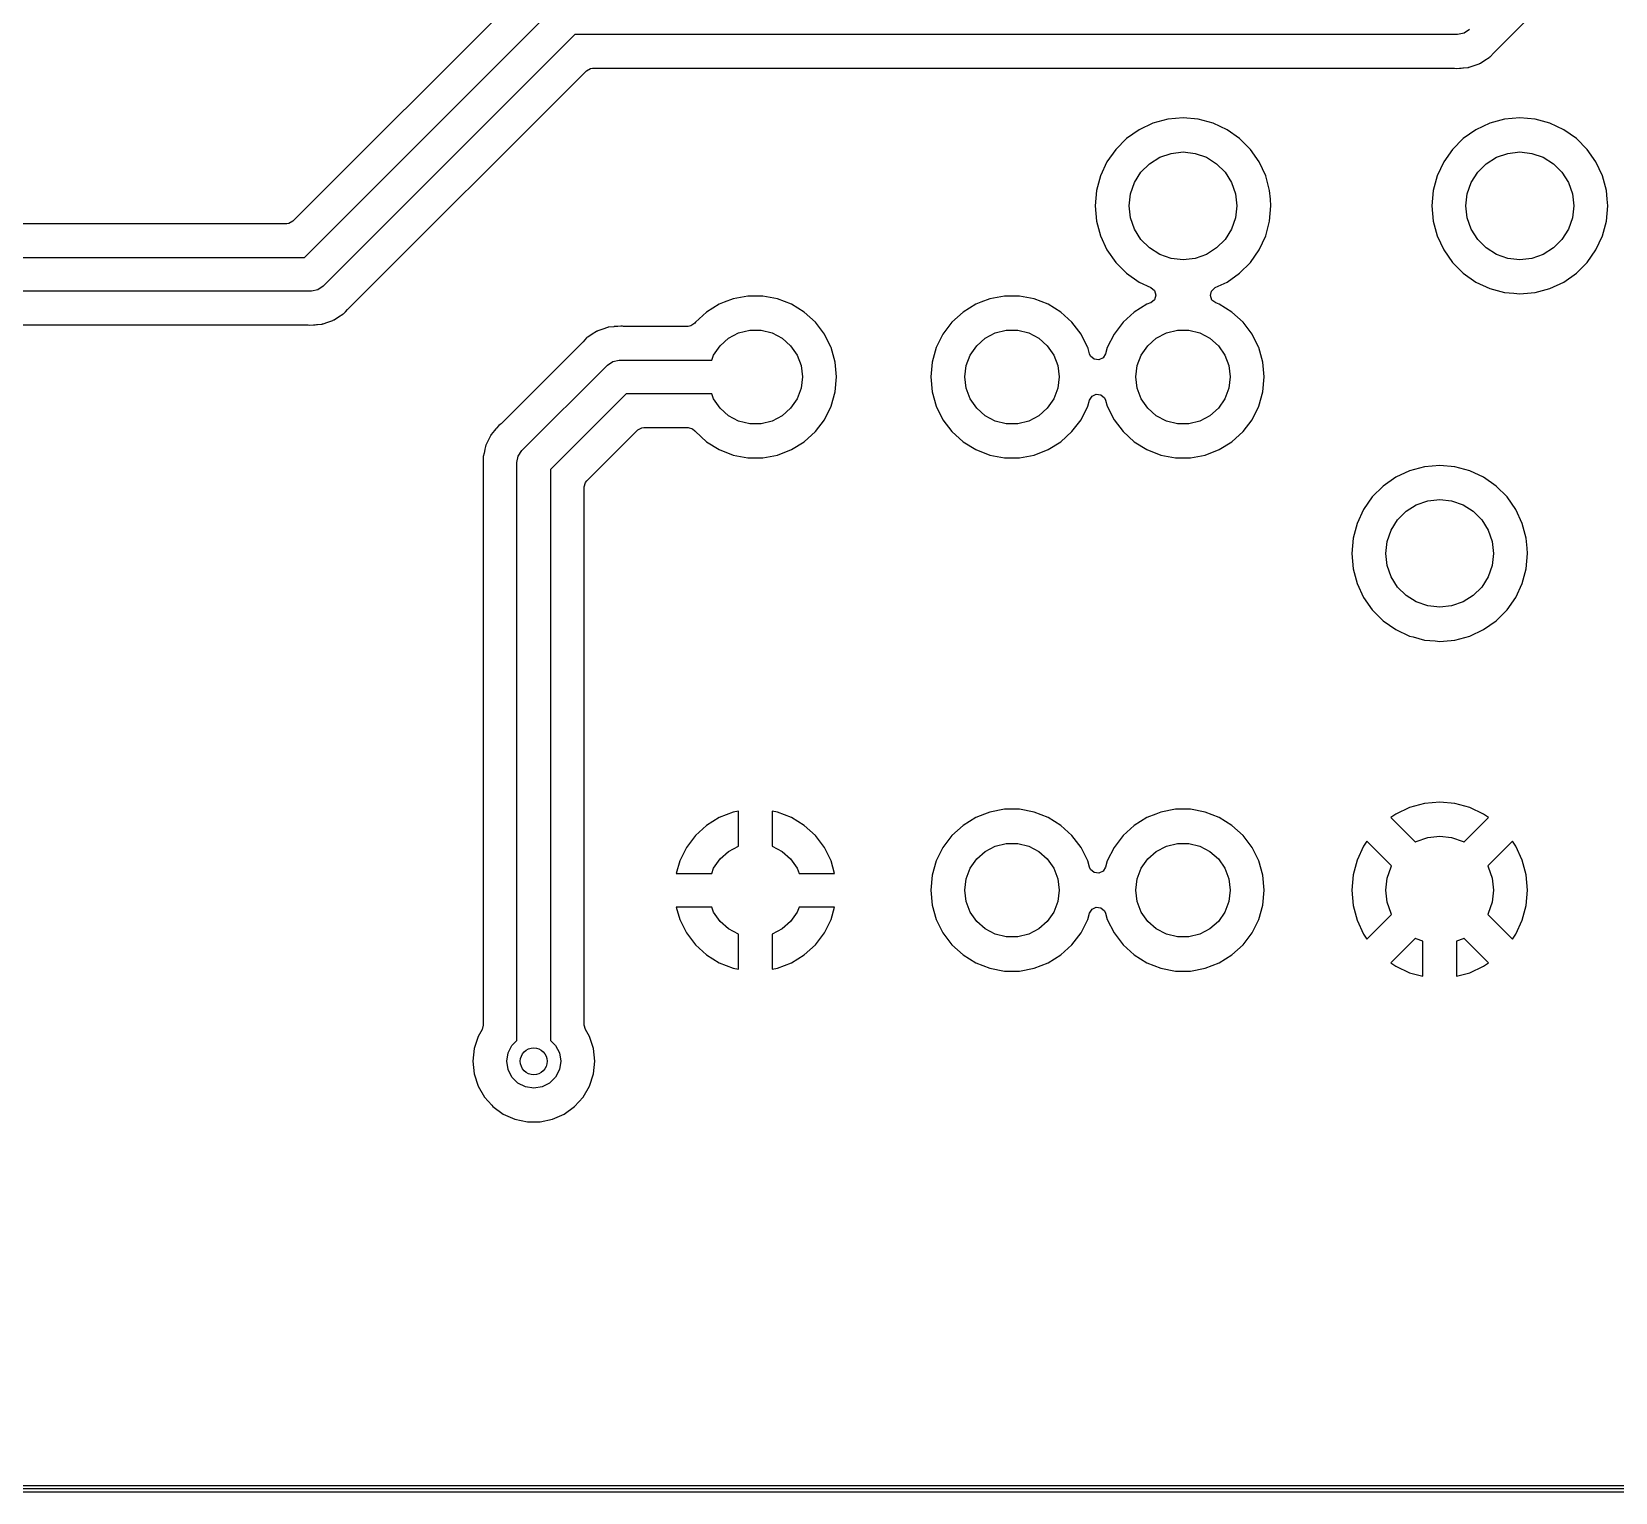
# Model space of a CAD drawing. Extents: x 1.7 to 7.7, y -4.5 to -1.4.
# Drawn here: x 5.587 to 6.512, y -4.502 to -3.648 of the extents above; entities that cross this region are included whole.
import ezdxf

# ---------------------------------------------------------------- set-up
doc = ezdxf.new("R2010")
doc.units = 0
doc.header["$MEASUREMENT"] = 0
doc.layers.add('BLACK', color=7, linetype='CONTINUOUS')

msp = doc.modelspace()

# ---------------------------------------------------------------- linework, layer by layer
at = {"layer": 'BLACK', "linetype": 'CONTINUOUS'}
for p, q in [((5.8788, -3.61941), (5.73919, -3.75902)), ((5.74592, -3.78016), (5.89304, -3.63304)), ((6.4412, -3.66059), (6.47081, -3.63098)), ((6.42696, -3.64696), (6.42377, -3.64909)), ((5.90408, -3.64984), (5.75696, -3.79696)), ((6.42, -3.64984), (5.90408, -3.64984)), ((6.42377, -3.64909), (6.42, -3.64984)), ((6.43335, -3.66658), (6.43588, -3.66492)), ((6.43588, -3.66492), (6.43845, -3.66334)), ((6.43845, -3.66333), (6.43867, -3.66316)), ((6.43845, -3.66334), (6.43845, -3.66333)), ((6.43867, -3.66316), (6.43868, -3.66316)), ((6.43868, -3.66316), (6.43891, -3.66297)), ((6.4389, -3.66297), (6.43912, -3.66279)), ((6.43891, -3.66297), (6.4389, -3.66297)), ((6.43912, -3.66279), (6.4412, -3.66059)), ((5.7712, -3.81059), (5.91081, -3.67098)), ((5.91081, -3.67098), (5.91322, -3.66966)), ((5.91322, -3.66966), (5.91426, -3.66955)), ((5.91426, -3.66955), (6.41749, -3.66955)), ((6.41749, -3.66955), (6.4182, -3.6696)), ((6.4182, -3.6696), (6.41913, -3.66974)), ((6.41913, -3.66974), (6.42118, -3.66956)), ((6.42118, -3.66956), (6.4214, -3.66955)), ((6.4214, -3.66955), (6.42172, -3.66955)), ((6.42172, -3.66955), (6.42218, -3.66949)), ((6.42172, -3.66955), (6.42172, -3.66955)), ((6.42218, -3.66949), (6.423, -3.6694)), ((6.423, -3.6694), (6.42351, -3.66935)), ((6.42351, -3.66935), (6.42602, -3.66913)), ((6.42602, -3.66913), (6.42629, -3.66908)), ((6.42602, -3.66913), (6.42602, -3.66913)), ((6.42629, -3.66908), (6.42658, -3.66901)), ((6.42629, -3.66908), (6.42629, -3.66908)), ((6.42658, -3.66901), (6.42686, -3.66895)), ((6.42658, -3.66901), (6.42658, -3.66901)), ((6.42686, -3.66895), (6.4297, -3.66791)), ((6.42686, -3.66895), (6.42686, -3.66895)), ((6.4297, -3.66791), (6.43257, -3.66696)), ((6.43257, -3.66696), (6.43283, -3.66684)), ((6.43257, -3.66696), (6.43257, -3.66696)), ((6.43283, -3.66684), (6.4331, -3.66671)), ((6.43283, -3.66684), (6.43283, -3.66684)), ((6.4331, -3.66671), (6.43335, -3.66658)), ((6.4331, -3.66671), (6.4331, -3.66671)), ((6.43335, -3.66658), (6.43335, -3.66658)), ((6.24196, -3.7017), (6.23384, -3.70549)), ((6.25061, -3.69938), (6.24196, -3.7017)), ((6.24196, -3.7017), (6.24196, -3.7017)), ((6.25953, -3.6986), (6.25061, -3.69938)), ((6.25061, -3.69938), (6.25061, -3.69938)), ((6.26846, -3.69938), (6.25953, -3.6986)), ((6.25953, -3.6986), (6.25953, -3.6986)), ((6.27711, -3.7017), (6.26846, -3.69938)), ((6.26846, -3.69938), (6.26846, -3.69938)), ((6.26846, -3.69938), (6.26846, -3.69938)), ((6.26846, -3.69938), (6.26846, -3.69938)), ((6.26846, -3.69938), (6.26846, -3.69938)), ((6.28523, -3.70549), (6.27711, -3.7017)), ((6.27711, -3.7017), (6.27711, -3.7017)), ((6.43881, -3.7017), (6.43069, -3.70549)), ((6.44746, -3.69938), (6.43881, -3.7017)), ((6.43881, -3.7017), (6.43881, -3.7017)), ((6.45638, -3.6986), (6.44746, -3.69938)), ((6.44746, -3.69938), (6.44746, -3.69938)), ((6.45639, -3.6986), (6.45638, -3.6986)), ((6.46531, -3.69938), (6.45639, -3.6986)), ((6.47396, -3.7017), (6.46531, -3.69938)), ((6.46531, -3.69938), (6.46531, -3.69938)), ((6.46531, -3.69938), (6.46531, -3.69938)), ((6.46531, -3.69938), (6.46531, -3.69938)), ((6.46531, -3.69938), (6.46531, -3.69938)), ((6.48208, -3.70549), (6.47396, -3.7017)), ((6.47396, -3.7017), (6.47396, -3.7017)), ((6.2265, -3.71063), (6.22016, -3.71696)), ((6.23384, -3.70549), (6.2265, -3.71063)), ((6.23384, -3.70549), (6.23384, -3.70549)), ((6.29257, -3.71063), (6.28523, -3.70549)), ((6.28523, -3.70549), (6.28523, -3.70549)), ((6.29891, -3.71696), (6.29257, -3.71063)), ((6.42335, -3.71063), (6.41701, -3.71696)), ((6.43069, -3.70549), (6.42335, -3.71063)), ((6.43069, -3.70549), (6.43069, -3.70549)), ((6.48942, -3.71063), (6.48208, -3.70549)), ((6.48208, -3.70549), (6.48208, -3.70549)), ((6.49576, -3.71696), (6.48942, -3.71063)), ((6.22016, -3.71696), (6.21502, -3.7243)), ((6.24587, -3.72162), (6.25253, -3.71929)), ((6.25253, -3.71929), (6.25953, -3.7185)), ((6.25953, -3.7185), (6.26654, -3.71929)), ((6.26654, -3.71929), (6.2732, -3.72162)), ((6.30405, -3.7243), (6.29891, -3.71696)), ((6.29891, -3.71696), (6.29891, -3.71696)), ((6.41701, -3.71696), (6.41187, -3.7243)), ((6.44272, -3.72162), (6.44938, -3.71929)), ((6.44938, -3.71929), (6.45639, -3.7185)), ((6.45639, -3.7185), (6.46339, -3.71929)), ((6.46339, -3.71929), (6.47005, -3.72162)), ((6.5009, -3.7243), (6.49576, -3.71696)), ((6.49576, -3.71696), (6.49576, -3.71696)), ((6.21502, -3.7243), (6.21124, -3.73242)), ((6.21502, -3.7243), (6.21502, -3.7243)), ((6.23116, -3.73633), (6.23491, -3.73036)), ((6.23491, -3.73036), (6.2399, -3.72538)), ((6.2399, -3.72538), (6.24587, -3.72162)), ((6.2732, -3.72162), (6.27917, -3.72538)), ((6.27917, -3.72538), (6.28416, -3.73036)), ((6.28416, -3.73036), (6.28791, -3.73633)), ((6.30783, -3.73242), (6.30405, -3.7243)), ((6.41187, -3.7243), (6.40809, -3.73242)), ((6.41187, -3.7243), (6.41187, -3.7243)), ((6.42801, -3.73633), (6.43176, -3.73036)), ((6.43176, -3.73036), (6.43675, -3.72538)), ((6.43675, -3.72538), (6.44272, -3.72162)), ((6.47005, -3.72162), (6.47602, -3.72538)), ((6.47602, -3.72538), (6.48101, -3.73036)), ((6.48101, -3.73036), (6.48476, -3.73633)), ((6.50468, -3.73242), (6.5009, -3.7243)), ((6.21124, -3.73242), (6.20892, -3.74107)), ((6.21124, -3.73242), (6.21124, -3.73242)), ((6.22883, -3.74299), (6.23116, -3.73633)), ((6.28791, -3.73633), (6.29024, -3.74299)), ((6.31015, -3.74108), (6.30783, -3.73242)), ((6.40809, -3.73242), (6.40577, -3.74107)), ((6.40809, -3.73242), (6.40809, -3.73242)), ((6.42568, -3.74299), (6.42801, -3.73633)), ((6.48476, -3.73633), (6.48709, -3.74299)), ((6.507, -3.74108), (6.50468, -3.73242)), ((6.20892, -3.74108), (6.20814, -3.75)), ((6.20892, -3.74107), (6.20892, -3.74108)), ((6.22804, -3.75), (6.22883, -3.74299)), ((6.29024, -3.74299), (6.29103, -3.75)), ((6.31058, -3.74599), (6.31015, -3.74108)), ((6.31092, -3.74989), (6.31058, -3.74599)), ((6.40577, -3.74108), (6.40499, -3.75)), ((6.40577, -3.74107), (6.40577, -3.74108)), ((6.42489, -3.75), (6.42568, -3.74299)), ((6.48709, -3.74299), (6.48788, -3.75)), ((6.50743, -3.74599), (6.507, -3.74108)), ((6.50777, -3.74989), (6.50743, -3.74599)), ((6.20814, -3.75), (6.20814, -3.75)), ((6.20814, -3.75), (6.20892, -3.75892)), ((6.22883, -3.75701), (6.22804, -3.75)), ((6.23116, -3.76367), (6.22883, -3.75701)), ((6.29024, -3.75701), (6.28791, -3.76367)), ((6.29103, -3.75), (6.29024, -3.75701)), ((6.31015, -3.75892), (6.31093, -3.75)), ((6.31093, -3.75), (6.31092, -3.74989)), ((6.31093, -3.75), (6.31093, -3.75)), ((6.40499, -3.75), (6.40499, -3.75)), ((6.40499, -3.75), (6.40577, -3.75892)), ((6.42568, -3.75701), (6.42489, -3.75)), ((6.42801, -3.76367), (6.42568, -3.75701)), ((6.48709, -3.75701), (6.48476, -3.76367)), ((6.48788, -3.75), (6.48709, -3.75701)), ((6.507, -3.75892), (6.50778, -3.75)), ((6.50778, -3.75), (6.50777, -3.74989)), ((5.73574, -3.76045), (5.48156, -3.76045)), ((5.73678, -3.76034), (5.73574, -3.76045)), ((5.73919, -3.75902), (5.73678, -3.76034)), ((6.20892, -3.75892), (6.20892, -3.75893)), ((6.20892, -3.75893), (6.21124, -3.76758)), ((6.23491, -3.76964), (6.23116, -3.76367)), ((6.28791, -3.76367), (6.28416, -3.76964)), ((6.30783, -3.76758), (6.31015, -3.75892)), ((6.40577, -3.75892), (6.40577, -3.75893)), ((6.40577, -3.75893), (6.40809, -3.76758)), ((6.43176, -3.76964), (6.42801, -3.76367)), ((6.48476, -3.76367), (6.48101, -3.76964)), ((6.50468, -3.76758), (6.507, -3.75892)), ((6.21124, -3.76758), (6.21124, -3.76758)), ((6.21124, -3.76758), (6.21502, -3.7757)), ((6.21502, -3.7757), (6.21502, -3.7757)), ((6.21502, -3.7757), (6.22016, -3.78304)), ((6.2399, -3.77462), (6.23491, -3.76964)), ((6.24587, -3.77838), (6.2399, -3.77462)), ((6.27917, -3.77462), (6.2732, -3.77838)), ((6.28416, -3.76964), (6.27917, -3.77462)), ((6.29891, -3.78304), (6.30405, -3.7757)), ((6.30405, -3.7757), (6.30783, -3.76758)), ((6.40809, -3.76758), (6.40809, -3.76758)), ((6.40809, -3.76758), (6.41187, -3.7757)), ((6.41187, -3.7757), (6.41187, -3.7757)), ((6.41187, -3.7757), (6.41701, -3.78304)), ((6.43675, -3.77462), (6.43176, -3.76964)), ((6.44272, -3.77838), (6.43675, -3.77462)), ((6.47602, -3.77462), (6.47005, -3.77838)), ((6.48101, -3.76964), (6.47602, -3.77462)), ((6.49576, -3.78304), (6.5009, -3.7757)), ((6.5009, -3.7757), (6.50468, -3.76758)), ((4.68408, -3.78016), (5.74592, -3.78016)), ((6.22016, -3.78304), (6.2265, -3.78937)), ((6.25253, -3.78071), (6.24587, -3.77838)), ((6.25953, -3.7815), (6.25253, -3.78071)), ((6.26654, -3.78071), (6.25953, -3.7815)), ((6.2732, -3.77838), (6.26654, -3.78071)), ((6.29257, -3.78937), (6.29891, -3.78304)), ((6.41701, -3.78304), (6.42335, -3.78937)), ((6.44938, -3.78071), (6.44272, -3.77838)), ((6.45639, -3.7815), (6.44938, -3.78071)), ((6.46339, -3.78071), (6.45639, -3.7815)), ((6.47005, -3.77838), (6.46339, -3.78071)), ((6.48942, -3.78937), (6.49576, -3.78304)), ((6.2265, -3.78937), (6.2265, -3.78937)), ((6.2265, -3.78937), (6.23384, -3.79451)), ((6.23384, -3.79451), (6.24074, -3.79773)), ((6.27832, -3.79773), (6.28523, -3.79451)), ((6.28523, -3.79451), (6.29257, -3.78937)), ((6.42335, -3.78937), (6.42335, -3.78937)), ((6.42335, -3.78937), (6.43069, -3.79451)), ((6.43069, -3.79451), (6.43881, -3.7983)), ((6.47396, -3.7983), (6.48208, -3.79451)), ((6.48208, -3.79451), (6.48942, -3.78937)), ((5.75, -3.79984), (4.68, -3.79984)), ((5.75377, -3.79909), (5.75, -3.79984)), ((5.75696, -3.79696), (5.75377, -3.79909)), ((5.99654, -3.80435), (5.99138, -3.80635)), ((6.00516, -3.80274), (5.99654, -3.80435)), ((6.01391, -3.80274), (6.00516, -3.80274)), ((6.02252, -3.80435), (6.01391, -3.80274)), ((6.03069, -3.80751), (6.02252, -3.80435)), ((6.14654, -3.80435), (6.14138, -3.80635)), ((6.15515, -3.80274), (6.14654, -3.80435)), ((6.16391, -3.80274), (6.15515, -3.80274)), ((6.17252, -3.80435), (6.16391, -3.80274)), ((6.18069, -3.80751), (6.17252, -3.80435)), ((6.24074, -3.79773), (6.24281, -3.79955)), ((6.24356, -3.8022), (6.24277, -3.80483)), ((6.24281, -3.79955), (6.24356, -3.8022)), ((6.27551, -3.80244), (6.27613, -3.79976)), ((6.27644, -3.80503), (6.27551, -3.80244)), ((6.27613, -3.79976), (6.2781, -3.79784)), ((6.2781, -3.79784), (6.27832, -3.79773)), ((6.43881, -3.7983), (6.44746, -3.80062)), ((6.44746, -3.80062), (6.45296, -3.8011)), ((6.45296, -3.8011), (6.45638, -3.8014)), ((6.45638, -3.8014), (6.45639, -3.8014)), ((6.45639, -3.8014), (6.45862, -3.8012)), ((6.45639, -3.8014), (6.45639, -3.8014)), ((6.45862, -3.8012), (6.46531, -3.80062)), ((6.46531, -3.80062), (6.47396, -3.7983)), ((5.76588, -3.81492), (5.76845, -3.81334)), ((5.76845, -3.81333), (5.76867, -3.81316)), ((5.76845, -3.81334), (5.76845, -3.81333)), ((5.76867, -3.81316), (5.76868, -3.81316)), ((5.76868, -3.81316), (5.76891, -3.81297)), ((5.7689, -3.81297), (5.76912, -3.81279)), ((5.76891, -3.81297), (5.7689, -3.81297)), ((5.76912, -3.81279), (5.76998, -3.81188)), ((5.76912, -3.81279), (5.76912, -3.81279)), ((5.76998, -3.81188), (5.7712, -3.81059)), ((5.98093, -3.81212), (5.97446, -3.81802)), ((5.98838, -3.80751), (5.98093, -3.81212)), ((5.98093, -3.81212), (5.98093, -3.81212)), ((5.99138, -3.80635), (5.98838, -3.80751)), ((5.98838, -3.80751), (5.98838, -3.80751)), ((6.03814, -3.81212), (6.03069, -3.80751)), ((6.03069, -3.80751), (6.03069, -3.80751)), ((6.04461, -3.81802), (6.03814, -3.81212)), ((6.03814, -3.81212), (6.03814, -3.81212)), ((6.13093, -3.81212), (6.12446, -3.81802)), ((6.13838, -3.80751), (6.13093, -3.81212)), ((6.13093, -3.81212), (6.13093, -3.81212)), ((6.14138, -3.80635), (6.13838, -3.80751)), ((6.13838, -3.80751), (6.13838, -3.80751)), ((6.18814, -3.81212), (6.18069, -3.80751)), ((6.18069, -3.80751), (6.18069, -3.80751)), ((6.19461, -3.81802), (6.18814, -3.81212)), ((6.18814, -3.81212), (6.18814, -3.81212)), ((6.23093, -3.81212), (6.22446, -3.81802)), ((6.23838, -3.80751), (6.23093, -3.81212)), ((6.23093, -3.81212), (6.23093, -3.81212)), ((6.24045, -3.80671), (6.23838, -3.80751)), ((6.23838, -3.80751), (6.23838, -3.80751)), ((6.24067, -3.80661), (6.24045, -3.80671)), ((6.24277, -3.80483), (6.24067, -3.80661)), ((6.27862, -3.80671), (6.27644, -3.80503)), ((6.28069, -3.80751), (6.27862, -3.80671)), ((6.28814, -3.81212), (6.28069, -3.80751)), ((6.28069, -3.80751), (6.28069, -3.80751)), ((6.29461, -3.81802), (6.28814, -3.81212)), ((6.28814, -3.81212), (6.28814, -3.81212)), ((4.68043, -3.81955), (5.74749, -3.81955)), ((5.74749, -3.81955), (5.7482, -3.8196)), ((5.7482, -3.8196), (5.74913, -3.81974)), ((5.74913, -3.81974), (5.75118, -3.81956)), ((5.75118, -3.81956), (5.7514, -3.81955)), ((5.7514, -3.81955), (5.75172, -3.81955)), ((5.75172, -3.81955), (5.75218, -3.81949)), ((5.75172, -3.81955), (5.75172, -3.81955)), ((5.75218, -3.81949), (5.753, -3.8194)), ((5.753, -3.8194), (5.75351, -3.81935)), ((5.75351, -3.81935), (5.75602, -3.81913)), ((5.75602, -3.81913), (5.75629, -3.81908)), ((5.75602, -3.81913), (5.75602, -3.81913)), ((5.75629, -3.81908), (5.75658, -3.81901)), ((5.75629, -3.81908), (5.75629, -3.81908)), ((5.75658, -3.81901), (5.75686, -3.81895)), ((5.75658, -3.81901), (5.75658, -3.81901)), ((5.75686, -3.81895), (5.7597, -3.81791)), ((5.75686, -3.81895), (5.75686, -3.81895)), ((5.7597, -3.81791), (5.76257, -3.81696)), ((5.76257, -3.81696), (5.76283, -3.81684)), ((5.76257, -3.81696), (5.76257, -3.81696)), ((5.76283, -3.81684), (5.7631, -3.81671)), ((5.76283, -3.81684), (5.76283, -3.81684)), ((5.7631, -3.81671), (5.76335, -3.81658)), ((5.7631, -3.81671), (5.7631, -3.81671)), ((5.76335, -3.81658), (5.76588, -3.81492)), ((5.76335, -3.81658), (5.76335, -3.81658)), ((5.91743, -3.82304), (5.91717, -3.82316)), ((5.9203, -3.82209), (5.91743, -3.82304)), ((5.91743, -3.82304), (5.91743, -3.82304)), ((5.91743, -3.82304), (5.91743, -3.82304)), ((5.92314, -3.82105), (5.9203, -3.82209)), ((5.92342, -3.82099), (5.92314, -3.82105)), ((5.92371, -3.82092), (5.92342, -3.82099)), ((5.92342, -3.82099), (5.92342, -3.82099)), ((5.92398, -3.82087), (5.92371, -3.82092)), ((5.92371, -3.82092), (5.92371, -3.82092)), ((5.92679, -3.82062), (5.92398, -3.82087)), ((5.927, -3.8206), (5.92679, -3.82062)), ((5.92725, -3.82057), (5.927, -3.8206)), ((5.92828, -3.82045), (5.92725, -3.82057)), ((5.9286, -3.82045), (5.92828, -3.82045)), ((5.92882, -3.82044), (5.9286, -3.82045)), ((5.92909, -3.82042), (5.92882, -3.82044)), ((5.93087, -3.82026), (5.92909, -3.82042)), ((5.9318, -3.8204), (5.93087, -3.82026)), ((5.93251, -3.82045), (5.9318, -3.8204)), ((5.97019, -3.82045), (5.93251, -3.82045)), ((5.97188, -3.82015), (5.97019, -3.82045)), ((5.97409, -3.81851), (5.97188, -3.82015)), ((5.97446, -3.81802), (5.97409, -3.81851)), ((5.99976, -3.82423), (6.00621, -3.82264)), ((6.00621, -3.82264), (6.01286, -3.82264)), ((6.01286, -3.82264), (6.01931, -3.82423)), ((6.04989, -3.82501), (6.04461, -3.81802)), ((6.12446, -3.81802), (6.11918, -3.82501)), ((6.14976, -3.82423), (6.15621, -3.82264)), ((6.15621, -3.82264), (6.16286, -3.82264)), ((6.16286, -3.82264), (6.16931, -3.82423)), ((6.19989, -3.82501), (6.19461, -3.81802)), ((6.22446, -3.81802), (6.21918, -3.82501)), ((6.24976, -3.82423), (6.25621, -3.82264)), ((6.25621, -3.82264), (6.26286, -3.82264)), ((6.26286, -3.82264), (6.26931, -3.82423)), ((6.29989, -3.82501), (6.29461, -3.81802)), ((5.9088, -3.82941), (5.86088, -3.87733)), ((5.91088, -3.82721), (5.9088, -3.82941)), ((5.9111, -3.82703), (5.91088, -3.82721)), ((5.91132, -3.82684), (5.91109, -3.82703)), ((5.91109, -3.82703), (5.9111, -3.82703)), ((5.91133, -3.82684), (5.91132, -3.82684)), ((5.91155, -3.82666), (5.91133, -3.82684)), ((5.91412, -3.82508), (5.91155, -3.82666)), ((5.91665, -3.82342), (5.91412, -3.82508)), ((5.9169, -3.82329), (5.91665, -3.82342)), ((5.91717, -3.82316), (5.9169, -3.82329)), ((5.9169, -3.82329), (5.9169, -3.82329)), ((5.91717, -3.82316), (5.91717, -3.82316)), ((5.98513, -3.83719), (5.98891, -3.83172)), ((5.98891, -3.83172), (5.99388, -3.82732)), ((5.99388, -3.82732), (5.99976, -3.82423)), ((6.01931, -3.82423), (6.02519, -3.82732)), ((6.02519, -3.82732), (6.03016, -3.83172)), ((6.03016, -3.83172), (6.03394, -3.83719)), ((6.05366, -3.83259), (6.04989, -3.82501)), ((6.04989, -3.82501), (6.04989, -3.82501)), ((6.11918, -3.82501), (6.11527, -3.83285)), ((6.11918, -3.82501), (6.11918, -3.82501)), ((6.13513, -3.83719), (6.13891, -3.83172)), ((6.13891, -3.83172), (6.14388, -3.82732)), ((6.14388, -3.82732), (6.14976, -3.82423)), ((6.16931, -3.82423), (6.17519, -3.82732)), ((6.17519, -3.82732), (6.18016, -3.83172)), ((6.18016, -3.83172), (6.18394, -3.83719)), ((6.20366, -3.83259), (6.19989, -3.82501)), ((6.19989, -3.82501), (6.19989, -3.82501)), ((6.21918, -3.82501), (6.21527, -3.83285)), ((6.21918, -3.82501), (6.21918, -3.82501)), ((6.23513, -3.83719), (6.23891, -3.83172)), ((6.23891, -3.83172), (6.24388, -3.82732)), ((6.24388, -3.82732), (6.24976, -3.82423)), ((6.26931, -3.82423), (6.27519, -3.82732)), ((6.27519, -3.82732), (6.28016, -3.83172)), ((6.28016, -3.83172), (6.28394, -3.83719)), ((6.30366, -3.83259), (6.29989, -3.82501)), ((6.29989, -3.82501), (6.29989, -3.82501)), ((5.92304, -3.84304), (5.92623, -3.84091)), ((5.92623, -3.84091), (5.93, -3.84016)), ((5.93, -3.84016), (5.98401, -3.84016)), ((5.98401, -3.84016), (5.98513, -3.83719)), ((6.03394, -3.83719), (6.03629, -3.8434)), ((6.0538, -3.83285), (6.05366, -3.83259)), ((6.05619, -3.84128), (6.0538, -3.83285)), ((6.057, -3.85), (6.05619, -3.84128)), ((6.11288, -3.84128), (6.11207, -3.85)), ((6.11527, -3.83285), (6.11288, -3.84128)), ((6.11288, -3.84128), (6.11288, -3.84128)), ((6.11527, -3.83285), (6.11527, -3.83285)), ((6.13278, -3.8434), (6.13513, -3.83719)), ((6.18394, -3.83719), (6.18629, -3.8434)), ((6.2038, -3.83285), (6.20366, -3.83259)), ((6.20397, -3.83345), (6.2038, -3.83285)), ((6.20484, -3.83652), (6.20397, -3.83345)), ((6.20545, -3.83786), (6.20484, -3.83652)), ((6.20754, -3.83964), (6.20545, -3.83786)), ((6.21027, -3.84001), (6.20754, -3.83964)), ((6.21276, -3.83885), (6.21027, -3.84001)), ((6.21423, -3.83652), (6.21276, -3.83885)), ((6.21527, -3.83285), (6.21423, -3.83652)), ((6.21527, -3.83285), (6.21527, -3.83285)), ((6.23278, -3.8434), (6.23513, -3.83719)), ((6.28394, -3.83719), (6.28629, -3.8434)), ((6.3038, -3.83285), (6.30366, -3.83259)), ((6.30619, -3.84128), (6.3038, -3.83285)), ((6.307, -3.85), (6.30619, -3.84128)), ((5.87304, -3.89304), (5.92304, -3.84304)), ((6.03629, -3.8434), (6.03709, -3.85)), ((6.03709, -3.85), (6.03629, -3.8566)), ((6.05619, -3.85872), (6.057, -3.85)), ((6.11207, -3.85), (6.11207, -3.85)), ((6.11207, -3.85), (6.11288, -3.85872)), ((6.13198, -3.85), (6.13278, -3.8434)), ((6.13278, -3.8566), (6.13198, -3.85)), ((6.18629, -3.8434), (6.18709, -3.85)), ((6.18709, -3.85), (6.18629, -3.8566)), ((6.23198, -3.85), (6.23278, -3.8434)), ((6.23278, -3.8566), (6.23198, -3.85)), ((6.28629, -3.8434), (6.28709, -3.85)), ((6.28709, -3.85), (6.28629, -3.8566)), ((6.30619, -3.85872), (6.307, -3.85)), ((5.93408, -3.85984), (5.88984, -3.90408)), ((5.98401, -3.85984), (5.93408, -3.85984)), ((5.98513, -3.86281), (5.98401, -3.85984)), ((6.03629, -3.8566), (6.03394, -3.86281)), ((6.0538, -3.86715), (6.05619, -3.85872)), ((6.11288, -3.85872), (6.11288, -3.85872)), ((6.11288, -3.85872), (6.11527, -3.86715)), ((6.13513, -3.86281), (6.13278, -3.8566)), ((6.18629, -3.8566), (6.18394, -3.86281)), ((6.20631, -3.86115), (6.2088, -3.85999)), ((6.2088, -3.85999), (6.21153, -3.86036)), ((6.23513, -3.86281), (6.23278, -3.8566)), ((6.28629, -3.8566), (6.28394, -3.86281)), ((6.3038, -3.86715), (6.30619, -3.85872)), ((5.98891, -3.86828), (5.98513, -3.86281)), ((5.99388, -3.87268), (5.98891, -3.86828)), ((6.03016, -3.86828), (6.02519, -3.87268)), ((6.03394, -3.86281), (6.03016, -3.86828)), ((6.04989, -3.87499), (6.0538, -3.86715)), ((6.11527, -3.86715), (6.11527, -3.86715)), ((6.11527, -3.86715), (6.11918, -3.87499)), ((6.13891, -3.86828), (6.13513, -3.86281)), ((6.14388, -3.87268), (6.13891, -3.86828)), ((6.18016, -3.86828), (6.17519, -3.87268)), ((6.18394, -3.86281), (6.18016, -3.86828)), ((6.19989, -3.87499), (6.2038, -3.86715)), ((6.2038, -3.86715), (6.20484, -3.86348)), ((6.20484, -3.86348), (6.20631, -3.86115)), ((6.21153, -3.86036), (6.21362, -3.86214)), ((6.21362, -3.86214), (6.21423, -3.86348)), ((6.21423, -3.86348), (6.21527, -3.86715)), ((6.21527, -3.86715), (6.21527, -3.86715)), ((6.21527, -3.86715), (6.21918, -3.87499)), ((6.23891, -3.86828), (6.23513, -3.86281)), ((6.24388, -3.87268), (6.23891, -3.86828)), ((6.28016, -3.86828), (6.27519, -3.87268)), ((6.28394, -3.86281), (6.28016, -3.86828)), ((6.29989, -3.87499), (6.3038, -3.86715)), ((5.85959, -3.87836), (5.85826, -3.87994)), ((5.86034, -3.8778), (5.85959, -3.87836)), ((5.86088, -3.87733), (5.86034, -3.8778)), ((5.99976, -3.87577), (5.99388, -3.87268)), ((6.00621, -3.87736), (5.99976, -3.87577)), ((6.01286, -3.87736), (6.00621, -3.87736)), ((6.01931, -3.87577), (6.01286, -3.87736)), ((6.02519, -3.87268), (6.01931, -3.87577)), ((6.04461, -3.88198), (6.04989, -3.87499)), ((6.11918, -3.87499), (6.11918, -3.87499)), ((6.11918, -3.87499), (6.12446, -3.88198)), ((6.14976, -3.87577), (6.14388, -3.87268)), ((6.15621, -3.87736), (6.14976, -3.87577)), ((6.16286, -3.87736), (6.15621, -3.87736)), ((6.16931, -3.87577), (6.16286, -3.87736)), ((6.17519, -3.87268), (6.16931, -3.87577)), ((6.19461, -3.88198), (6.19989, -3.87499)), ((6.21918, -3.87499), (6.21918, -3.87499)), ((6.21918, -3.87499), (6.22446, -3.88198)), ((6.24976, -3.87577), (6.24388, -3.87268)), ((6.25621, -3.87736), (6.24976, -3.87577)), ((6.26286, -3.87736), (6.25621, -3.87736)), ((6.26931, -3.87577), (6.26286, -3.87736)), ((6.27519, -3.87268), (6.26931, -3.87577)), ((6.29461, -3.88198), (6.29989, -3.87499)), ((5.8534, -3.88712), (5.85205, -3.88983)), ((5.85468, -3.88438), (5.8534, -3.88712)), ((5.85483, -3.88414), (5.85468, -3.88438)), ((5.85499, -3.88389), (5.85483, -3.88414)), ((5.85483, -3.88414), (5.85483, -3.88414)), ((5.85515, -3.88365), (5.85499, -3.88389)), ((5.85499, -3.88389), (5.85499, -3.88389)), ((5.85709, -3.88134), (5.85515, -3.88365)), ((5.85789, -3.88032), (5.85709, -3.88134)), ((5.85812, -3.88009), (5.85789, -3.88032)), ((5.85826, -3.87994), (5.85812, -3.88009)), ((5.91098, -3.91081), (5.94081, -3.88098)), ((5.94081, -3.88098), (5.94322, -3.87966)), ((5.94322, -3.87966), (5.94426, -3.87955)), ((5.94426, -3.87955), (5.97019, -3.87955)), ((5.97019, -3.87955), (5.97283, -3.88032)), ((5.97283, -3.88032), (5.97409, -3.88149)), ((5.97409, -3.88149), (5.97446, -3.88198)), ((5.97446, -3.88198), (5.98093, -3.88788)), ((6.03814, -3.88788), (6.04461, -3.88198)), ((6.12446, -3.88198), (6.13093, -3.88788)), ((6.18814, -3.88788), (6.19461, -3.88198)), ((6.22446, -3.88198), (6.23093, -3.88788)), ((6.28814, -3.88788), (6.29461, -3.88198)), ((5.85039, -3.89712), (5.85036, -3.89741)), ((5.85042, -3.89683), (5.85039, -3.89712)), ((5.85039, -3.89712), (5.85039, -3.89712)), ((5.85045, -3.89655), (5.85042, -3.89683)), ((5.85042, -3.89683), (5.85042, -3.89683)), ((5.85094, -3.89451), (5.85045, -3.89655)), ((5.85115, -3.8936), (5.85094, -3.89451)), ((5.85146, -3.89212), (5.85115, -3.8936)), ((5.85176, -3.89064), (5.85146, -3.89212)), ((5.85185, -3.89037), (5.85176, -3.89064)), ((5.85195, -3.89009), (5.85185, -3.89037)), ((5.85185, -3.89037), (5.85185, -3.89037)), ((5.85205, -3.88983), (5.85195, -3.89009)), ((5.85195, -3.89009), (5.85195, -3.89009)), ((5.87016, -3.9), (5.87091, -3.89623)), ((5.87091, -3.89623), (5.87304, -3.89304)), ((5.98093, -3.88788), (5.98093, -3.88788)), ((5.98093, -3.88788), (5.98838, -3.89249)), ((5.98838, -3.89249), (5.98838, -3.89249)), ((5.98838, -3.89249), (5.98838, -3.89249)), ((5.98838, -3.89249), (5.99654, -3.89565)), ((5.99654, -3.89565), (6.00516, -3.89726)), ((6.01391, -3.89726), (6.02252, -3.89565)), ((6.02252, -3.89565), (6.03069, -3.89249)), ((6.03069, -3.89249), (6.03814, -3.88788)), ((6.13093, -3.88788), (6.13093, -3.88788)), ((6.13093, -3.88788), (6.13838, -3.89249)), ((6.13838, -3.89249), (6.13838, -3.89249)), ((6.13838, -3.89249), (6.13838, -3.89249)), ((6.13838, -3.89249), (6.14654, -3.89565)), ((6.14654, -3.89565), (6.15515, -3.89726)), ((6.16391, -3.89726), (6.17252, -3.89565)), ((6.17252, -3.89565), (6.18069, -3.89249)), ((6.18069, -3.89249), (6.18814, -3.88788)), ((6.23093, -3.88788), (6.23093, -3.88788)), ((6.23093, -3.88788), (6.23838, -3.89249)), ((6.23838, -3.89249), (6.23838, -3.89249)), ((6.23838, -3.89249), (6.23838, -3.89249)), ((6.23838, -3.89249), (6.24654, -3.89565)), ((6.24654, -3.89565), (6.25516, -3.89726)), ((6.26391, -3.89726), (6.27252, -3.89565)), ((6.27252, -3.89565), (6.28069, -3.89249)), ((6.28069, -3.89249), (6.28814, -3.88788)), ((5.85036, -3.89741), (5.85045, -3.90043)), ((5.85045, -3.90043), (5.85045, -4.22896)), ((5.87016, -4.23785), (5.87016, -3.9)), ((5.88984, -3.90408), (5.88984, -4.23785)), ((6.00516, -3.89726), (6.00516, -3.89726)), ((6.00516, -3.89726), (6.01391, -3.89726)), ((6.01391, -3.89726), (6.01391, -3.89726)), ((6.15515, -3.89726), (6.15516, -3.89726)), ((6.15516, -3.89726), (6.16391, -3.89726)), ((6.16391, -3.89726), (6.16391, -3.89726)), ((6.25516, -3.89726), (6.25516, -3.89726)), ((6.25516, -3.89726), (6.26391, -3.89726)), ((6.26391, -3.89726), (6.26391, -3.89726)), ((6.39196, -3.90485), (6.38384, -3.90864)), ((6.40061, -3.90253), (6.39196, -3.90485)), ((6.39196, -3.90485), (6.39196, -3.90485)), ((6.40953, -3.90175), (6.40061, -3.90253)), ((6.40061, -3.90253), (6.40061, -3.90253)), ((6.41846, -3.90253), (6.40953, -3.90175)), ((6.40953, -3.90175), (6.40953, -3.90175)), ((6.42711, -3.90485), (6.41846, -3.90253)), ((6.41846, -3.90253), (6.41846, -3.90253)), ((6.41846, -3.90253), (6.41846, -3.90253)), ((6.41846, -3.90253), (6.41846, -3.90253)), ((6.41846, -3.90253), (6.41846, -3.90253)), ((6.43523, -3.90864), (6.42711, -3.90485)), ((6.42711, -3.90485), (6.42711, -3.90485)), ((5.90955, -3.91426), (5.91032, -3.91162)), ((5.90955, -3.95315), (5.90955, -3.91426)), ((5.91032, -3.91162), (5.91098, -3.91081)), ((6.3765, -3.91378), (6.37016, -3.92011)), ((6.38384, -3.90864), (6.3765, -3.91378)), ((6.38384, -3.90864), (6.38384, -3.90864)), ((6.44257, -3.91378), (6.43523, -3.90864)), ((6.43523, -3.90864), (6.43523, -3.90864)), ((6.44891, -3.92011), (6.44257, -3.91378)), ((6.37016, -3.92011), (6.36502, -3.92745)), ((6.3899, -3.92853), (6.39587, -3.92477)), ((6.39587, -3.92477), (6.40253, -3.92244)), ((6.40253, -3.92244), (6.40953, -3.92165)), ((6.40953, -3.92165), (6.41654, -3.92244)), ((6.41654, -3.92244), (6.4232, -3.92477)), ((6.4232, -3.92477), (6.42917, -3.92853)), ((6.45405, -3.92745), (6.44891, -3.92011)), ((6.44891, -3.92011), (6.44891, -3.92011)), ((6.36502, -3.92745), (6.36124, -3.93557)), ((6.36502, -3.92745), (6.36502, -3.92745)), ((6.38116, -3.93948), (6.38491, -3.93351)), ((6.38491, -3.93351), (6.3899, -3.92853)), ((6.42917, -3.92853), (6.43416, -3.93351)), ((6.43416, -3.93351), (6.43791, -3.93948)), ((6.45783, -3.93557), (6.45405, -3.92745)), ((6.36124, -3.93557), (6.35892, -3.94422)), ((6.36124, -3.93557), (6.36124, -3.93557)), ((6.37883, -3.94614), (6.38116, -3.93948)), ((6.43791, -3.93948), (6.44024, -3.94614)), ((6.46015, -3.94422), (6.45783, -3.93557)), ((6.35892, -3.94422), (6.35814, -3.95315)), ((6.35892, -3.94422), (6.35892, -3.94422)), ((6.37804, -3.95315), (6.37883, -3.94614)), ((6.44024, -3.94614), (6.44103, -3.95315)), ((6.46066, -3.95), (6.46015, -3.94422)), ((6.46093, -3.95315), (6.46066, -3.95)), ((5.90955, -4.14016), (5.90955, -3.95315)), ((6.35814, -3.95315), (6.35814, -3.95315)), ((6.35814, -3.95315), (6.35892, -3.96207)), ((6.37883, -3.96016), (6.37804, -3.95315)), ((6.38116, -3.96682), (6.37883, -3.96016)), ((6.44024, -3.96016), (6.43791, -3.96682)), ((6.44103, -3.95315), (6.44024, -3.96016)), ((6.46015, -3.96207), (6.46093, -3.95315)), ((6.35892, -3.96207), (6.35892, -3.96207)), ((6.35892, -3.96207), (6.36124, -3.97073)), ((6.36124, -3.97073), (6.36124, -3.97073)), ((6.36124, -3.97073), (6.36502, -3.97885)), ((6.38491, -3.97279), (6.38116, -3.96682)), ((6.43791, -3.96682), (6.43416, -3.97279)), ((6.45405, -3.97885), (6.45783, -3.97073)), ((6.45783, -3.97073), (6.46015, -3.96207)), ((6.36502, -3.97885), (6.36502, -3.97885)), ((6.36502, -3.97885), (6.37016, -3.98619)), ((6.3899, -3.97777), (6.38491, -3.97279)), ((6.39587, -3.98153), (6.3899, -3.97777)), ((6.42917, -3.97777), (6.4232, -3.98153)), ((6.43416, -3.97279), (6.42917, -3.97777)), ((6.44891, -3.98619), (6.45405, -3.97885)), ((6.37016, -3.98619), (6.3765, -3.99252)), ((6.40253, -3.98386), (6.39587, -3.98153)), ((6.40953, -3.98465), (6.40253, -3.98386)), ((6.41654, -3.98386), (6.40953, -3.98465)), ((6.4232, -3.98153), (6.41654, -3.98386)), ((6.44257, -3.99252), (6.44891, -3.98619)), ((6.3765, -3.99252), (6.3765, -3.99252)), ((6.3765, -3.99252), (6.38384, -3.99766)), ((6.38384, -3.99766), (6.39196, -4.00145)), ((6.42711, -4.00145), (6.43523, -3.99766)), ((6.43523, -3.99766), (6.44257, -3.99252)), ((6.39196, -4.00145), (6.39196, -4.00145)), ((6.39196, -4.00145), (6.39196, -4.00145)), ((6.39196, -4.00145), (6.39404, -4.002)), ((6.39404, -4.002), (6.40061, -4.00377)), ((6.40061, -4.00377), (6.40698, -4.00432)), ((6.40698, -4.00432), (6.40953, -4.00455)), ((6.40953, -4.00455), (6.41182, -4.00435)), ((6.40953, -4.00455), (6.40953, -4.00455)), ((6.40953, -4.00455), (6.40953, -4.00455)), ((6.41182, -4.00435), (6.41846, -4.00377)), ((6.41846, -4.00377), (6.42711, -4.00145)), ((6.40061, -4.0994), (6.39196, -4.10172)), ((6.40953, -4.09862), (6.40061, -4.0994)), ((6.40061, -4.0994), (6.40061, -4.0994)), ((6.41846, -4.0994), (6.40953, -4.09862)), ((6.40953, -4.09862), (6.40953, -4.09862)), ((6.42711, -4.10172), (6.41846, -4.0994)), ((6.41846, -4.0994), (6.41846, -4.0994)), ((5.98839, -4.10753), (5.98094, -4.11214)), ((5.99655, -4.10436), (5.98839, -4.10753)), ((5.98839, -4.10753), (5.98839, -4.10753)), ((5.99969, -4.10378), (5.99655, -4.10436)), ((5.99969, -4.12427), (5.99969, -4.10378)), ((6.02252, -4.10436), (6.01938, -4.10378)), ((6.01938, -4.10378), (6.01938, -4.12427)), ((6.03068, -4.10753), (6.02252, -4.10436)), ((6.03813, -4.11214), (6.03068, -4.10753)), ((6.03068, -4.10753), (6.03068, -4.10753)), ((6.13838, -4.10751), (6.13093, -4.11212)), ((6.14355, -4.10551), (6.13838, -4.10751)), ((6.13838, -4.10751), (6.13838, -4.10751)), ((6.14654, -4.10435), (6.14355, -4.10551)), ((6.15515, -4.10274), (6.14654, -4.10435)), ((6.16391, -4.10274), (6.15515, -4.10274)), ((6.17252, -4.10435), (6.16391, -4.10274)), ((6.18069, -4.10751), (6.17252, -4.10435)), ((6.18814, -4.11212), (6.18069, -4.10751)), ((6.18069, -4.10751), (6.18069, -4.10751)), ((6.23838, -4.10751), (6.23093, -4.11212)), ((6.24355, -4.10551), (6.23838, -4.10751)), ((6.23838, -4.10751), (6.23838, -4.10751)), ((6.24654, -4.10435), (6.24355, -4.10551)), ((6.25516, -4.10274), (6.24654, -4.10435)), ((6.26391, -4.10274), (6.25516, -4.10274)), ((6.27252, -4.10435), (6.26391, -4.10274)), ((6.28069, -4.10751), (6.27252, -4.10435)), ((6.28814, -4.11212), (6.28069, -4.10751)), ((6.28069, -4.10751), (6.28069, -4.10751)), ((6.38385, -4.10551), (6.38097, -4.10752)), ((6.38097, -4.10752), (6.38097, -4.10752)), ((6.38097, -4.10752), (6.39538, -4.12193)), ((6.39196, -4.10172), (6.38385, -4.10551)), ((6.39196, -4.10172), (6.39196, -4.10172)), ((6.42369, -4.12193), (6.4381, -4.10752)), ((6.43522, -4.10551), (6.42711, -4.10172)), ((6.42711, -4.10172), (6.42711, -4.10172)), ((6.4381, -4.10752), (6.43522, -4.10551)), ((6.43522, -4.10551), (6.43522, -4.10551)), ((6.4381, -4.10752), (6.4381, -4.10752)), ((5.97447, -4.11804), (5.96919, -4.12502)), ((5.98094, -4.11214), (5.97447, -4.11804)), ((6.0446, -4.11804), (6.03813, -4.11214)), ((6.04987, -4.12502), (6.0446, -4.11804)), ((6.12446, -4.11802), (6.11918, -4.12501)), ((6.13093, -4.11212), (6.12446, -4.11802)), ((6.13093, -4.11212), (6.13093, -4.11212)), ((6.19461, -4.11802), (6.18814, -4.11212)), ((6.18814, -4.11212), (6.18814, -4.11212)), ((6.19989, -4.12501), (6.19461, -4.11802)), ((6.22446, -4.11802), (6.21918, -4.12501)), ((6.23093, -4.11212), (6.22446, -4.11802)), ((6.23093, -4.11212), (6.23093, -4.11212)), ((6.29461, -4.11802), (6.28814, -4.11212)), ((6.28814, -4.11212), (6.28814, -4.11212)), ((6.29989, -4.12501), (6.29461, -4.11802)), ((6.39587, -4.12162), (6.40253, -4.11929)), ((6.40253, -4.11929), (6.40953, -4.1185)), ((6.40953, -4.1185), (6.41654, -4.11929)), ((6.41654, -4.11929), (6.4232, -4.12162)), ((5.96919, -4.12502), (5.96529, -4.13286)), ((5.98891, -4.13172), (5.99388, -4.12732)), ((5.99388, -4.12732), (5.99969, -4.12427)), ((6.01938, -4.12427), (6.02519, -4.12732)), ((6.02519, -4.12732), (6.03016, -4.13172)), ((6.05378, -4.13286), (6.04987, -4.12502)), ((6.11918, -4.12501), (6.11527, -4.13285)), ((6.11918, -4.12501), (6.11918, -4.12501)), ((6.13891, -4.13172), (6.14388, -4.12732)), ((6.14388, -4.12732), (6.14976, -4.12423)), ((6.14976, -4.12423), (6.15621, -4.12264)), ((6.15621, -4.12264), (6.16286, -4.12264)), ((6.16286, -4.12264), (6.16931, -4.12423)), ((6.16931, -4.12423), (6.17519, -4.12732)), ((6.17519, -4.12732), (6.18016, -4.13172)), ((6.2038, -4.13285), (6.19989, -4.12501)), ((6.19989, -4.12501), (6.19989, -4.12501)), ((6.21918, -4.12501), (6.21527, -4.13285)), ((6.21918, -4.12501), (6.21918, -4.12501)), ((6.23891, -4.13172), (6.24388, -4.12732)), ((6.24388, -4.12732), (6.24976, -4.12423)), ((6.24976, -4.12423), (6.25621, -4.12264)), ((6.25621, -4.12264), (6.26286, -4.12264)), ((6.26286, -4.12264), (6.26931, -4.12423)), ((6.26931, -4.12423), (6.27519, -4.12732)), ((6.27519, -4.12732), (6.28016, -4.13172)), ((6.3038, -4.13285), (6.29989, -4.12501)), ((6.29989, -4.12501), (6.29989, -4.12501)), ((6.36504, -4.12431), (6.36126, -4.13243)), ((6.36705, -4.12144), (6.36504, -4.12431)), ((6.38146, -4.13585), (6.36705, -4.12144)), ((6.36705, -4.12144), (6.36705, -4.12144)), ((6.39538, -4.12193), (6.39587, -4.12162)), ((6.4232, -4.12162), (6.42369, -4.12193)), ((6.45202, -4.12144), (6.43761, -4.13585)), ((6.45403, -4.12431), (6.45202, -4.12144)), ((6.45202, -4.12144), (6.45202, -4.12144)), ((6.45781, -4.13243), (6.45403, -4.12431)), ((6.45403, -4.12431), (6.45403, -4.12431)), ((5.96529, -4.13286), (5.96322, -4.14016)), ((5.98401, -4.14016), (5.98513, -4.13719)), ((5.98513, -4.13719), (5.98891, -4.13172)), ((6.03016, -4.13172), (6.03394, -4.13719)), ((6.03394, -4.13719), (6.03506, -4.14016)), ((6.05585, -4.14016), (6.05378, -4.13286)), ((6.11527, -4.13285), (6.11288, -4.14128)), ((6.11527, -4.13285), (6.11527, -4.13285)), ((6.13278, -4.1434), (6.13513, -4.13719)), ((6.13513, -4.13719), (6.13891, -4.13172)), ((6.18016, -4.13172), (6.18394, -4.13719)), ((6.18394, -4.13719), (6.18629, -4.1434)), ((6.20484, -4.13652), (6.2038, -4.13285)), ((6.2038, -4.13285), (6.2038, -4.13285)), ((6.2038, -4.13285), (6.2038, -4.13285)), ((6.20545, -4.13786), (6.20484, -4.13652)), ((6.21423, -4.13652), (6.21276, -4.13885)), ((6.21527, -4.13285), (6.21423, -4.13652)), ((6.21527, -4.13285), (6.21527, -4.13285)), ((6.23278, -4.1434), (6.23513, -4.13719)), ((6.23513, -4.13719), (6.23891, -4.13172)), ((6.28016, -4.13172), (6.28394, -4.13719)), ((6.28394, -4.13719), (6.28629, -4.1434)), ((6.30619, -4.14128), (6.3038, -4.13285)), ((6.3038, -4.13285), (6.3038, -4.13285)), ((6.36126, -4.13243), (6.35894, -4.14108)), ((6.36126, -4.13243), (6.36126, -4.13243)), ((6.37883, -4.14299), (6.38116, -4.13633)), ((6.38116, -4.13633), (6.38146, -4.13585)), ((6.43761, -4.13585), (6.43791, -4.13633)), ((6.43791, -4.13633), (6.44024, -4.14299)), ((6.46013, -4.14108), (6.45781, -4.13243)), ((6.45781, -4.13243), (6.45781, -4.13243)), ((5.90955, -4.15115), (5.90955, -4.14016)), ((5.96322, -4.14016), (5.98401, -4.14016)), ((6.03506, -4.14016), (6.05585, -4.14016)), ((6.11288, -4.14128), (6.11207, -4.15)), ((6.11288, -4.14128), (6.11288, -4.14128)), ((6.13198, -4.15), (6.13278, -4.1434)), ((6.18629, -4.1434), (6.18709, -4.15)), ((6.20754, -4.13964), (6.20545, -4.13786)), ((6.21027, -4.14001), (6.20754, -4.13964)), ((6.21276, -4.13885), (6.21027, -4.14001)), ((6.23198, -4.15), (6.23278, -4.1434)), ((6.28629, -4.1434), (6.28709, -4.15)), ((6.307, -4.15), (6.30619, -4.14128)), ((6.35894, -4.14108), (6.35816, -4.15)), ((6.35894, -4.14108), (6.35894, -4.14108)), ((6.37804, -4.15), (6.37883, -4.14299)), ((6.44024, -4.14299), (6.44103, -4.15)), ((6.46091, -4.15), (6.46013, -4.14108)), ((6.46013, -4.14108), (6.46013, -4.14108)), ((5.90955, -4.15984), (5.90955, -4.15115)), ((6.11207, -4.15), (6.11207, -4.15)), ((6.11207, -4.15), (6.11288, -4.15872)), ((6.13278, -4.1566), (6.13198, -4.15)), ((6.18709, -4.15), (6.18629, -4.1566)), ((6.23278, -4.1566), (6.23198, -4.15)), ((6.28709, -4.15), (6.28629, -4.1566)), ((6.30619, -4.15872), (6.307, -4.15)), ((6.307, -4.15), (6.307, -4.15)), ((6.35816, -4.15), (6.35816, -4.15)), ((6.35816, -4.15), (6.35894, -4.15892)), ((6.37883, -4.15701), (6.37804, -4.15)), ((6.44103, -4.15), (6.44024, -4.15701)), ((6.46013, -4.15892), (6.46091, -4.15)), ((6.46091, -4.15), (6.46091, -4.15)), ((5.90955, -4.22896), (5.90955, -4.15984)), ((5.98401, -4.15984), (5.96322, -4.15984)), ((5.96322, -4.15984), (5.96529, -4.16714)), ((5.98513, -4.16281), (5.98401, -4.15984)), ((5.98891, -4.16828), (5.98513, -4.16281)), ((6.03394, -4.16281), (6.03016, -4.16828)), ((6.03506, -4.15984), (6.03394, -4.16281)), ((6.05585, -4.15984), (6.03506, -4.15984)), ((6.05378, -4.16714), (6.05585, -4.15984)), ((6.11288, -4.15872), (6.11288, -4.15872)), ((6.11288, -4.15872), (6.11527, -4.16715)), ((6.13513, -4.16281), (6.13278, -4.1566)), ((6.13891, -4.16828), (6.13513, -4.16281)), ((6.18394, -4.16281), (6.18016, -4.16828)), ((6.18629, -4.1566), (6.18394, -4.16281)), ((6.2038, -4.16715), (6.20484, -4.16348)), ((6.20484, -4.16348), (6.20631, -4.16115)), ((6.20631, -4.16115), (6.2088, -4.15999)), ((6.2088, -4.15999), (6.21153, -4.16036)), ((6.21153, -4.16036), (6.21362, -4.16214)), ((6.21362, -4.16214), (6.21423, -4.16348)), ((6.21423, -4.16348), (6.21527, -4.16715)), ((6.23513, -4.16281), (6.23278, -4.1566)), ((6.23891, -4.16828), (6.23513, -4.16281)), ((6.28394, -4.16281), (6.28016, -4.16828)), ((6.28629, -4.1566), (6.28394, -4.16281)), ((6.3038, -4.16715), (6.30619, -4.15872)), ((6.35894, -4.15892), (6.35894, -4.15892)), ((6.35894, -4.15892), (6.36126, -4.16757)), ((6.36705, -4.17856), (6.38146, -4.16415)), ((6.38116, -4.16367), (6.37883, -4.15701)), ((6.38146, -4.16415), (6.38116, -4.16367)), ((6.43791, -4.16367), (6.43761, -4.16415)), ((6.43761, -4.16415), (6.45202, -4.17856)), ((6.44024, -4.15701), (6.43791, -4.16367)), ((6.45781, -4.16757), (6.46013, -4.15892)), ((6.46013, -4.15892), (6.46013, -4.15892)), ((5.96529, -4.16714), (5.96919, -4.17498)), ((5.99388, -4.17268), (5.98891, -4.16828)), ((5.99969, -4.17573), (5.99388, -4.17268)), ((6.02519, -4.17268), (6.01938, -4.17573)), ((6.03016, -4.16828), (6.02519, -4.17268)), ((6.04987, -4.17498), (6.05378, -4.16714)), ((6.11527, -4.16715), (6.11527, -4.16715)), ((6.11527, -4.16715), (6.11918, -4.17499)), ((6.14388, -4.17268), (6.13891, -4.16828)), ((6.14976, -4.17577), (6.14388, -4.17268)), ((6.17519, -4.17268), (6.16931, -4.17577)), ((6.18016, -4.16828), (6.17519, -4.17268)), ((6.19989, -4.17499), (6.2038, -4.16715)), ((6.21527, -4.16715), (6.21527, -4.16715)), ((6.21527, -4.16715), (6.21918, -4.17499)), ((6.24388, -4.17268), (6.23891, -4.16828)), ((6.24976, -4.17577), (6.24388, -4.17268)), ((6.27519, -4.17268), (6.26931, -4.17577)), ((6.28016, -4.16828), (6.27519, -4.17268)), ((6.29989, -4.17499), (6.3038, -4.16715)), ((6.36126, -4.16757), (6.36126, -4.16757)), ((6.36126, -4.16757), (6.36504, -4.17569)), ((6.45403, -4.17569), (6.45781, -4.16757)), ((6.45781, -4.16757), (6.45781, -4.16757)), ((5.96919, -4.17498), (5.97447, -4.18196)), ((5.97447, -4.18196), (5.98094, -4.18786)), ((5.99969, -4.19622), (5.99969, -4.17573)), ((6.01938, -4.17573), (6.01938, -4.19622)), ((6.03813, -4.18786), (6.0446, -4.18196)), ((6.0446, -4.18196), (6.04987, -4.17498)), ((6.11918, -4.17499), (6.11918, -4.17499)), ((6.11918, -4.17499), (6.12446, -4.18198)), ((6.12446, -4.18198), (6.13093, -4.18788)), ((6.15621, -4.17736), (6.14976, -4.17577)), ((6.16286, -4.17736), (6.15621, -4.17736)), ((6.16931, -4.17577), (6.16286, -4.17736)), ((6.18814, -4.18788), (6.19461, -4.18198)), ((6.19461, -4.18198), (6.19989, -4.17499)), ((6.21918, -4.17499), (6.21918, -4.17499)), ((6.21918, -4.17499), (6.22446, -4.18198)), ((6.22446, -4.18198), (6.23093, -4.18788)), ((6.25621, -4.17736), (6.24976, -4.17577)), ((6.26286, -4.17736), (6.25621, -4.17736)), ((6.26931, -4.17577), (6.26286, -4.17736)), ((6.28814, -4.18788), (6.29461, -4.18198)), ((6.29461, -4.18198), (6.29989, -4.17499)), ((6.36504, -4.17569), (6.36504, -4.17569)), ((6.36504, -4.17569), (6.36705, -4.17856)), ((6.36705, -4.17856), (6.36705, -4.17856)), ((6.39538, -4.17807), (6.38097, -4.19248)), ((6.39587, -4.17838), (6.39538, -4.17807)), ((6.39969, -4.17971), (6.39587, -4.17838)), ((6.39969, -4.20035), (6.39969, -4.17971)), ((6.4232, -4.17838), (6.41938, -4.17971)), ((6.41938, -4.17971), (6.41938, -4.20035)), ((6.42369, -4.17807), (6.4232, -4.17838)), ((6.4381, -4.19248), (6.42369, -4.17807)), ((6.45202, -4.17856), (6.45403, -4.17569)), ((5.98094, -4.18786), (5.98839, -4.19247)), ((5.98839, -4.19247), (5.98839, -4.19247)), ((5.98839, -4.19247), (5.99655, -4.19564)), ((6.02252, -4.19564), (6.03068, -4.19247)), ((6.03068, -4.19247), (6.03813, -4.18786)), ((6.03068, -4.19247), (6.03068, -4.19247)), ((6.13093, -4.18788), (6.13093, -4.18788)), ((6.13093, -4.18788), (6.13838, -4.19249)), ((6.13838, -4.19249), (6.13838, -4.19249)), ((6.13838, -4.19249), (6.13838, -4.19249)), ((6.13838, -4.19249), (6.14654, -4.19565)), ((6.17252, -4.19565), (6.18069, -4.19249)), ((6.18069, -4.19249), (6.18814, -4.18788)), ((6.23093, -4.18788), (6.23093, -4.18788)), ((6.23093, -4.18788), (6.23838, -4.19249)), ((6.23838, -4.19249), (6.23838, -4.19249)), ((6.23838, -4.19249), (6.23838, -4.19249)), ((6.23838, -4.19249), (6.24654, -4.19565)), ((6.27252, -4.19565), (6.28069, -4.19249)), ((6.28069, -4.19249), (6.28814, -4.18788)), ((6.38097, -4.19248), (6.38097, -4.19248)), ((6.38097, -4.19248), (6.38385, -4.19449)), ((6.43522, -4.19449), (6.4381, -4.19248)), ((5.99655, -4.19564), (5.99969, -4.19622)), ((6.01938, -4.19622), (6.02252, -4.19564)), ((6.14654, -4.19565), (6.15515, -4.19726)), ((6.15515, -4.19726), (6.15516, -4.19726)), ((6.15516, -4.19726), (6.16391, -4.19726)), ((6.16391, -4.19726), (6.17252, -4.19565)), ((6.16391, -4.19726), (6.16391, -4.19726)), ((6.24654, -4.19565), (6.25516, -4.19726)), ((6.25516, -4.19726), (6.25516, -4.19726)), ((6.25516, -4.19726), (6.26391, -4.19726)), ((6.26391, -4.19726), (6.27252, -4.19565)), ((6.26391, -4.19726), (6.26391, -4.19726)), ((6.38385, -4.19449), (6.38385, -4.19449)), ((6.38385, -4.19449), (6.39196, -4.19828)), ((6.39196, -4.19828), (6.39196, -4.19828)), ((6.39196, -4.19828), (6.39969, -4.20035)), ((6.41938, -4.20035), (6.42711, -4.19828)), ((6.42711, -4.19828), (6.43522, -4.19449)), ((6.42711, -4.19828), (6.42711, -4.19828)), ((5.85045, -4.22896), (5.8498, -4.2314)), ((5.9102, -4.2314), (5.90955, -4.22896)), ((5.84743, -4.2355), (5.84513, -4.24259)), ((5.8498, -4.2314), (5.84743, -4.2355)), ((5.86726, -4.24074), (5.87016, -4.23785)), ((5.88984, -4.23785), (5.89274, -4.24074)), ((5.91185, -4.23425), (5.9102, -4.2314)), ((5.91257, -4.2355), (5.91185, -4.23425)), ((5.91487, -4.24259), (5.91257, -4.2355)), ((5.84513, -4.24259), (5.84435, -4.25)), ((5.84513, -4.24259), (5.84513, -4.24259)), ((5.86425, -4.25), (5.86502, -4.24513)), ((5.86502, -4.24513), (5.86726, -4.24074)), ((5.89274, -4.24074), (5.89498, -4.24513)), ((5.89498, -4.24513), (5.89575, -4.25)), ((5.91565, -4.25), (5.91487, -4.24259)), ((5.84435, -4.25), (5.84513, -4.25741)), ((5.84513, -4.25741), (5.84513, -4.25741)), ((5.84513, -4.25741), (5.84743, -4.2645)), ((5.86502, -4.25487), (5.86425, -4.25)), ((5.86726, -4.25926), (5.86502, -4.25487)), ((5.89498, -4.25487), (5.89274, -4.25926)), ((5.89575, -4.25), (5.89498, -4.25487)), ((5.91257, -4.2645), (5.91487, -4.25741)), ((5.91487, -4.25741), (5.91565, -4.25)), ((5.91565, -4.25), (5.91565, -4.25)), ((5.84743, -4.2645), (5.84743, -4.2645)), ((5.84743, -4.2645), (5.85116, -4.27095)), ((5.87074, -4.26274), (5.86726, -4.25926)), ((5.87513, -4.26498), (5.87074, -4.26274)), ((5.88, -4.26575), (5.87513, -4.26498)), ((5.88487, -4.26498), (5.88, -4.26575)), ((5.88926, -4.26274), (5.88487, -4.26498)), ((5.89274, -4.25926), (5.88926, -4.26274)), ((5.90884, -4.27095), (5.91257, -4.2645)), ((5.85116, -4.27095), (5.85543, -4.2757)), ((5.85543, -4.2757), (5.85615, -4.27649)), ((5.85615, -4.27649), (5.86218, -4.28087)), ((5.89782, -4.28087), (5.90385, -4.27649)), ((5.90385, -4.27649), (5.90884, -4.27095)), ((5.86218, -4.28087), (5.86218, -4.28087)), ((5.86218, -4.28087), (5.86898, -4.2839)), ((5.86898, -4.2839), (5.86898, -4.2839)), ((5.86898, -4.2839), (5.87627, -4.28545)), ((5.87627, -4.28545), (5.87627, -4.28545)), ((5.87627, -4.28545), (5.88373, -4.28545)), ((5.88373, -4.28545), (5.89102, -4.2839)), ((5.88373, -4.28545), (5.88373, -4.28545)), ((5.89102, -4.2839), (5.89782, -4.28087)), ((1.70197, -4.49803), (7.69803, -4.49803)), ((7.7, -4.50197), (1.7, -4.50197)), ((7.6951, -4.49998), (1.7049, -4.49998))]:
    msp.add_line(p, q, dxfattribs=at)
at = {"layer": 'BLACK'}
msp.add_circle((5.88, -4.25), 0.00787, dxfattribs=at)

doc.saveas('drawing.dxf')
